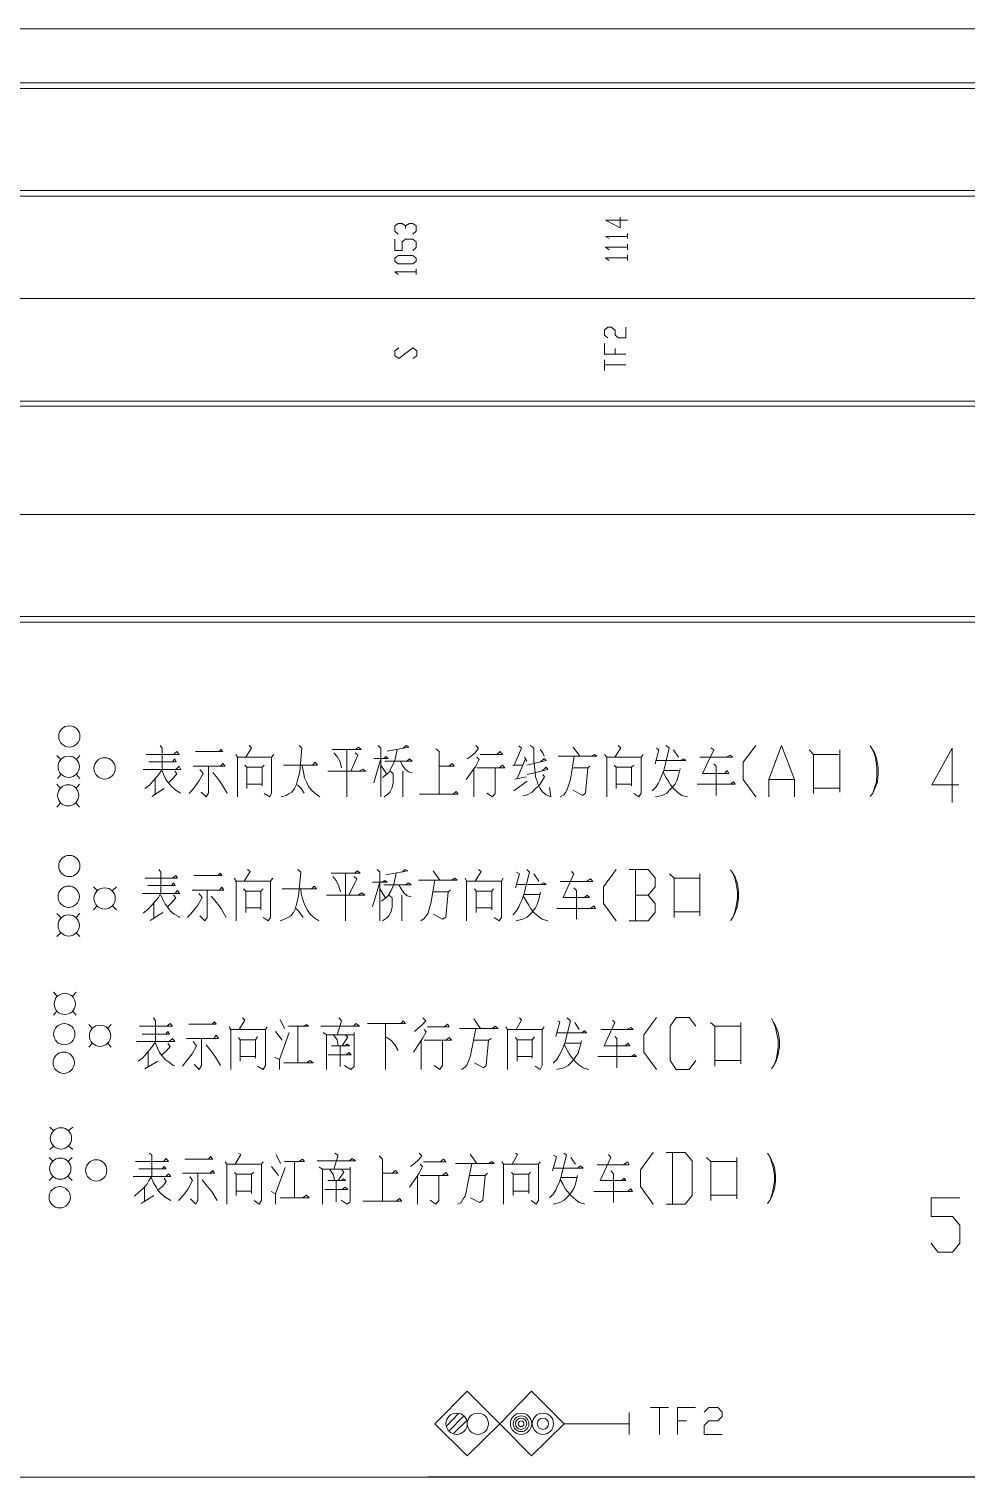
# Model space of a CAD drawing. Header units: millimetres. Extents: x 18 to 1853, y 466 to 763.
# Drawn here: x 1440.6 to 1527.5, y 628.9 to 763.2 of the extents above; entities that cross this region are included whole.
import ezdxf

# ---------------------------------------------------------------- set-up
doc = ezdxf.new("R2010")
doc.units = ezdxf.units.MM
doc.header["$MEASUREMENT"] = 0
doc.layers.add('1', color=7, linetype='Continuous')
doc.layers.add('D0', color=7, linetype='Continuous')

msp = doc.modelspace()

# ---------------------------------------------------------------- linework, layer by layer
at = {"color": 255, "linetype": 'Continuous', "lineweight": 0}
msp.add_line((1852.6, 763.16), (18.35, 763.16), dxfattribs=at)
for points in [[(1474.86, 744.14), (1474.55, 744.4), (1474.55, 744.92), (1474.86, 745.12), (1475.23, 745.12), (1475.54, 744.92), (1475.54, 744.66)], [(1475.54, 744.92), (1475.9, 745.12), (1476.22, 745.12), (1476.53, 744.92), (1476.53, 744.4), (1476.22, 744.14)], [(1495.44, 745.7), (1495.44, 744.71), (1494.09, 745.44), (1496.12, 745.44)], [(1494.41, 743.72), (1494.09, 743.93), (1496.12, 743.93)], [(1496.12, 743.72), (1496.12, 744.19)], [(1476.22, 742.63), (1476.53, 742.89), (1476.53, 743.41), (1476.22, 743.67), (1475.54, 743.67), (1475.23, 743.41), (1475.23, 742.63), (1474.55, 742.63), (1474.55, 743.67)], [(1494.41, 742.68), (1494.09, 742.94), (1496.12, 742.94)], [(1496.12, 742.68), (1496.12, 743.2)], [(1476.53, 741.64), (1476.22, 741.38), (1474.86, 741.38), (1474.55, 741.64), (1474.55, 741.9), (1474.86, 742.16), (1476.22, 742.16), (1476.53, 741.9), (1476.53, 741.64)], [(1494.41, 741.69), (1494.09, 741.95), (1496.12, 741.95)], [(1496.12, 741.69), (1496.12, 742.21)], [(1474.86, 740.39), (1474.55, 740.65), (1476.53, 740.65)], [(1476.53, 740.39), (1476.53, 740.91)], [(65.33, 738.16), (1837.58, 738.16), (65.33, 738.16)], [(1494.3, 734.52), (1493.99, 734.78), (1493.99, 735.25), (1494.3, 735.51), (1494.61, 735.51), (1494.98, 735.25), (1494.98, 734.78), (1495.29, 734.52), (1495.96, 734.52), (1495.96, 735.51)], [(1476.22, 732.6), (1476.58, 732.86), (1476.58, 733.33), (1476.22, 733.59), (1474.92, 732.6), (1474.55, 732.86), (1474.55, 733.33), (1474.92, 733.59)], [(1495.96, 733.01), (1493.99, 733.01), (1493.99, 734)], [(1494.98, 733.01), (1494.98, 733.53)], [(1493.99, 731.51), (1493.99, 732.49)], [(1493.99, 732.03), (1495.96, 732.03)], [(65.33, 718.15), (1837.58, 718.15), (65.33, 718.15)], [(1452.78, 696.74), (1452.98, 696.48), (1452.98, 694.5)], [(1461.04, 696.74), (1461.25, 696.53), (1460.73, 695.65)], [(1465.66, 696.74), (1465.92, 696.48), (1465.72, 694.3), (1465.56, 693.62), (1465.4, 693.05), (1465.25, 692.74), (1464.99, 692.42), (1464.73, 692.27), (1464.47, 692.11), (1464, 691.96)], [(1472.99, 696.74), (1473.25, 696.48), (1473.25, 691.96)], [(1475.33, 696.48), (1475.59, 696.74), (1475.85, 696.58), (1473.82, 696.22)], [(1482.04, 696.74), (1482.3, 696.48), (1481.98, 696.06), (1481.62, 695.75), (1481.26, 695.49)], [(1487.13, 696.74), (1487.44, 696.48), (1487.44, 695.33), (1487.55, 694.24), (1487.6, 693.83), (1487.7, 693.52), (1487.8, 693.15), (1488.01, 692.74), (1488.22, 692.48), (1488.58, 692.16), (1489, 691.96), (1488.9, 692.84)], [(1495.24, 696.74), (1495.5, 696.53), (1494.93, 695.65)], [(1499.71, 696.74), (1499.97, 696.48), (1499.5, 694.4), (1499.29, 693.98), (1499.13, 693.52), (1498.98, 693.26), (1498.77, 692.89), (1498.41, 692.53)], [(1508.02, 696.74), (1506.83, 695.18), (1506.83, 693.57), (1508.02, 691.96)], [(1509.22, 691.96), (1509.22, 693.57), (1510.41, 696.74), (1511.61, 693.57), (1511.61, 691.96)], [(1443.21, 695.8), (1443.58, 695.44)], [(1445.34, 695.8), (1445.03, 695.44)], [(1451.48, 695.91), (1454.54, 695.91), (1454.33, 696.17), (1454.02, 695.91)], [(1451.74, 695.23), (1454.28, 695.23), (1454.13, 695.49), (1453.92, 695.23)], [(1456.05, 696.17), (1458.6, 696.17), (1458.44, 696.37), (1458.23, 696.17)], [(1459.79, 695.91), (1459.95, 695.65), (1459.95, 691.96)], [(1459.95, 695.65), (1463.12, 695.65)], [(1463.33, 695.91), (1463.12, 695.65), (1463.12, 692.32), (1462.96, 691.96), (1462.44, 692.27)], [(1468.73, 696.37), (1471.43, 696.37), (1471.17, 696.58), (1470.91, 696.37)], [(1468.89, 696.06), (1469.2, 695.7), (1469.46, 695.23), (1469.61, 694.66)], [(1470.08, 691.96), (1470.08, 696.37)], [(1470.86, 696.06), (1471.12, 695.85), (1470.45, 694.35)], [(1472.58, 695.54), (1473.93, 695.54), (1473.72, 695.7), (1473.51, 695.54)], [(1473.25, 695.54), (1472.58, 693.26)], [(1474.76, 696.37), (1474.55, 695.33), (1474.29, 694.81), (1473.98, 694.24), (1473.41, 693.78)], [(1473.62, 695.28), (1476.16, 695.28), (1475.9, 695.49), (1475.64, 695.28)], [(1478.35, 696.43), (1478.66, 696.17), (1478.66, 692.22)], [(1482.14, 695.65), (1482.35, 695.44), (1482.04, 694.81), (1481.72, 694.35), (1481.15, 693.57)], [(1482.45, 695.91), (1484.53, 695.91), (1484.32, 696.17), (1484.01, 695.91)], [(1486.04, 696.69), (1486.3, 696.48), (1485.62, 694.92)], [(1486.66, 695.49), (1485.88, 693.67)], [(1486.56, 695.65), (1486.77, 695.28)], [(1486.77, 694.92), (1488.58, 695.33), (1488.38, 695.54), (1488.06, 695.23)], [(1488.01, 696.37), (1488.27, 696.06), (1488.38, 695.75)], [(1489.68, 695.75), (1493.26, 695.75), (1493.05, 695.91), (1492.74, 695.75)], [(1491.18, 695.75), (1490.82, 693.57), (1490.72, 693.2), (1490.56, 692.74), (1490.4, 692.42), (1490.2, 692.16), (1489.88, 691.96)], [(1491.08, 696.58), (1491.7, 695.75)], [(1493.99, 695.91), (1494.2, 695.65), (1494.2, 691.96)], [(1494.2, 695.65), (1497.37, 695.65)], [(1497.58, 695.91), (1497.37, 695.65), (1497.37, 692.32), (1497.16, 691.96), (1496.69, 692.27)], [(1498.82, 696.48), (1499.03, 696.32), (1498.67, 695.02)], [(1498.72, 695.33), (1501.53, 695.33), (1501.32, 695.49), (1501.01, 695.33)], [(1500.38, 696.32), (1500.85, 695.65)], [(1502.82, 695.65), (1505.84, 695.65), (1505.63, 695.85), (1505.27, 695.65)], [(1503.86, 696.53), (1504.12, 696.32), (1503.08, 694.14), (1505.53, 694.14), (1505.37, 694.4), (1505.11, 694.14)], [(1512.96, 696.32), (1513.38, 695.91), (1513.38, 692.27)], [(1513.38, 695.91), (1515.82, 695.91)], [(1515.82, 696.32), (1515.82, 692.42)], [(1518.62, 692.01), (1518.88, 692.32), (1519.04, 692.74), (1519.3, 693.36), (1519.35, 694.09), (1519.35, 694.66), (1519.25, 695.39), (1519.04, 696.01), (1518.83, 696.37), (1518.62, 696.69)], [(1518.88, 692.32), (1519.04, 692.89), (1519.2, 693.36), (1519.25, 694.04), (1519.25, 694.66), (1519.14, 695.39), (1519.04, 695.85), (1518.83, 696.37)], [(1526.84, 693.1), (1524.34, 693.1), (1526.21, 696.48), (1526.21, 691.44)], [(1451.22, 694.5), (1454.7, 694.5), (1454.54, 694.81), (1454.23, 694.5)], [(1452.98, 694.55), (1452.72, 694.14), (1452.46, 693.83), (1452.1, 693.41), (1451.79, 693.05), (1451.37, 692.74)], [(1452.93, 694.45), (1453.14, 693.93), (1453.35, 693.52), (1453.56, 693.26), (1453.87, 692.89), (1454.23, 692.58), (1454.59, 692.37), (1454.7, 692.32)], [(1454.13, 694.35), (1454.33, 694.09), (1453.97, 693.67), (1453.56, 693.26)], [(1456.47, 694.5), (1456.78, 694.14), (1456.36, 693.41), (1455.89, 692.79), (1455.48, 692.27)], [(1455.84, 694.81), (1458.8, 694.81), (1458.6, 695.07), (1458.39, 694.81)], [(1457.25, 694.81), (1457.25, 692.32), (1457.04, 691.96), (1456.57, 692.42)], [(1457.66, 694.24), (1458.13, 693.67), (1458.54, 693.1), (1459.01, 692.32)], [(1460.62, 694.92), (1460.83, 694.71), (1460.83, 692.74)], [(1462.23, 694.71), (1460.83, 694.71)], [(1462.23, 693), (1462.23, 694.71), (1462.44, 694.92)], [(1464.21, 694.92), (1467.38, 694.92), (1467.17, 695.18), (1466.91, 694.92)], [(1465.92, 694.92), (1466.03, 694.45), (1466.18, 693.72), (1466.34, 693.36), (1466.55, 692.94), (1466.81, 692.58), (1467.12, 692.32), (1467.59, 691.96)], [(1468.32, 694.35), (1471.85, 694.35), (1471.59, 694.55), (1471.23, 694.35)], [(1473.25, 694.92), (1473.77, 694.09)], [(1474.14, 694.35), (1474.4, 694.09), (1474.4, 693.26), (1474.29, 692.84), (1474.08, 692.42), (1473.88, 692.22), (1473.56, 691.96)], [(1475.07, 695.28), (1475.23, 694.92), (1475.49, 694.55), (1475.8, 694.3), (1476.16, 694.19)], [(1475.28, 694.35), (1475.28, 691.96)], [(1478.66, 694.81), (1480.06, 694.81), (1479.85, 695.07), (1479.54, 694.81)], [(1481.88, 694.61), (1481.88, 691.96)], [(1482.14, 694.66), (1484.74, 694.66), (1484.53, 694.92), (1484.22, 694.66)], [(1483.86, 694.66), (1483.86, 692.32), (1483.6, 691.96), (1483.08, 692.32)], [(1485.47, 694.92), (1486.4, 694.92)], [(1486.82, 694.04), (1488.74, 694.5), (1488.58, 694.71), (1488.17, 694.35)], [(1491.03, 694.66), (1492.43, 694.66)], [(1492.64, 694.81), (1492.43, 694.66), (1492.22, 692.32), (1491.96, 692.11), (1491.08, 692.58)], [(1494.87, 694.92), (1495.08, 694.71), (1495.08, 692.74)], [(1496.48, 694.71), (1495.08, 694.71)], [(1496.48, 693), (1496.48, 694.71), (1496.69, 694.92)], [(1501.01, 694.61), (1500.85, 693.98), (1500.69, 693.46), (1500.54, 693.15), (1500.12, 692.68), (1499.76, 692.32), (1499.34, 692.11), (1498.72, 691.96)], [(1499.45, 694.24), (1499.65, 693.83), (1499.91, 693.41), (1500.12, 693.1), (1500.38, 692.74), (1500.8, 692.37), (1501.16, 692.11), (1501.68, 691.96)], [(1499.5, 694.4), (1500.95, 694.4)], [(1504.12, 695.02), (1504.33, 694.81), (1504.33, 692.11)], [(1443.21, 693.15), (1443.52, 692.79)], [(1443.58, 694.04), (1443.26, 693.67)], [(1445.29, 693.15), (1444.98, 692.79)], [(1445.03, 694.04), (1445.34, 693.67)], [(1452, 692.01), (1453.14, 692.74)], [(1452.31, 693.62), (1452.31, 692.16)], [(1460.83, 693.15), (1462.23, 693.15)], [(1465.51, 693.1), (1465.87, 692.74), (1466.13, 692.32)], [(1485.57, 692.53), (1486.82, 693.41)], [(1485.67, 693.62), (1486.71, 693.83)], [(1488.27, 694.04), (1488.43, 693.83), (1488.12, 693.31), (1487.91, 693), (1487.6, 692.74), (1487.29, 692.42), (1486.82, 692.16), (1486.4, 692.06)], [(1495.08, 693.15), (1496.48, 693.15)], [(1502.57, 693.15), (1506.1, 693.15), (1505.94, 693.36), (1505.68, 693.15)], [(1509.22, 693.57), (1511.61, 693.57)], [(1513.38, 692.79), (1515.82, 692.79)], [(1443.52, 691.38), (1443.21, 691.02)], [(1444.98, 691.38), (1445.29, 691.02)], [(1476.84, 692.22), (1480.42, 692.22), (1480.22, 692.48), (1479.96, 692.22)], [(1451.37, 684.42), (1454.39, 684.42), (1454.23, 684.68), (1453.92, 684.42)], [(1452.67, 685.25), (1452.83, 684.99), (1452.83, 683.02)], [(1455.89, 684.68), (1458.49, 684.68), (1458.34, 684.89), (1458.13, 684.68)], [(1460.88, 685.25), (1461.14, 685.04), (1460.57, 684.16)], [(1465.56, 685.25), (1465.82, 684.99), (1465.61, 682.81), (1465.46, 682.13), (1465.3, 681.56), (1465.15, 681.25), (1464.89, 680.94), (1464.63, 680.78), (1464.31, 680.63), (1463.9, 680.47)], [(1468.63, 684.89), (1471.33, 684.89), (1471.07, 685.1), (1470.81, 684.89)], [(1469.98, 680.47), (1469.98, 684.89)], [(1472.89, 685.25), (1473.15, 684.99), (1473.15, 680.47)], [(1474.66, 684.89), (1474.45, 683.85), (1474.19, 683.28), (1473.88, 682.76), (1473.3, 682.29)], [(1475.23, 684.99), (1475.49, 685.25), (1475.75, 685.1), (1473.72, 684.73)], [(1478.09, 685.1), (1478.71, 684.26)], [(1482.3, 685.25), (1482.56, 685.04), (1481.98, 684.16)], [(1486.77, 685.25), (1487.03, 684.99), (1486.51, 682.91), (1486.35, 682.45), (1486.14, 682.03), (1486.04, 681.77), (1485.83, 681.41), (1485.47, 681.04)], [(1485.83, 684.99), (1486.09, 684.84), (1485.73, 683.54)], [(1487.44, 684.84), (1487.91, 684.16)], [(1490.92, 685.04), (1491.13, 684.84), (1490.14, 682.65), (1492.59, 682.65), (1492.38, 682.86), (1492.12, 682.65)], [(1495.08, 685.25), (1493.89, 683.64), (1493.89, 682.08), (1495.08, 680.47)], [(1498.04, 682.86), (1498.67, 683.64), (1498.67, 684.47), (1498.04, 685.25), (1496.28, 685.25)], [(1496.85, 685.25), (1496.85, 680.47)], [(1500.02, 684.84), (1500.43, 684.42), (1500.43, 680.78)], [(1502.82, 684.84), (1502.82, 680.94)], [(1505.68, 680.52), (1505.89, 680.78), (1506.1, 681.25), (1506.31, 681.87), (1506.41, 682.6), (1506.41, 683.17), (1506.31, 683.9), (1506.1, 684.52), (1505.89, 684.89), (1505.68, 685.2)], [(1505.89, 680.78), (1506.1, 681.41), (1506.2, 681.87), (1506.31, 682.55), (1506.31, 683.17), (1506.2, 683.9), (1506.1, 684.37), (1505.89, 684.89)], [(1446.59, 683.64), (1446.95, 683.28)], [(1448.72, 683.64), (1448.36, 683.28)], [(1451.63, 683.74), (1454.18, 683.74), (1454.02, 684), (1453.82, 683.74)], [(1455.74, 683.33), (1458.7, 683.33), (1458.49, 683.59), (1458.28, 683.33)], [(1457.14, 683.33), (1457.14, 680.78), (1456.93, 680.47), (1456.47, 680.94)], [(1459.64, 684.42), (1459.84, 684.16), (1459.84, 680.47)], [(1459.84, 684.16), (1463.01, 684.16)], [(1460.52, 683.43), (1460.73, 683.23), (1460.73, 681.25)], [(1462.13, 681.51), (1462.13, 683.23), (1462.34, 683.43)], [(1463.22, 684.42), (1463.01, 684.16), (1463.01, 680.78), (1462.81, 680.47), (1462.34, 680.78)], [(1464.11, 683.43), (1467.28, 683.43), (1467.07, 683.69), (1466.81, 683.43)], [(1465.82, 683.43), (1465.87, 682.97), (1466.08, 682.24), (1466.24, 681.87), (1466.44, 681.46), (1466.7, 681.09), (1467.02, 680.78), (1467.48, 680.47)], [(1468.78, 684.58), (1469.09, 684.21), (1469.35, 683.69), (1469.51, 683.17)], [(1470.76, 684.58), (1471.02, 684.37), (1470.29, 682.86)], [(1472.47, 684.06), (1473.82, 684.06), (1473.62, 684.21), (1473.41, 684.06)], [(1473.15, 684.06), (1472.47, 681.77)], [(1473.15, 683.43), (1473.67, 682.6)], [(1473.51, 683.8), (1476.06, 683.8), (1475.8, 684), (1475.54, 683.8)], [(1474.92, 683.8), (1475.12, 683.43), (1475.38, 683.07), (1475.7, 682.81), (1476.06, 682.71)], [(1476.73, 684.26), (1480.32, 684.26), (1480.11, 684.42), (1479.8, 684.26)], [(1478.24, 684.26), (1477.88, 682.08), (1477.77, 681.72), (1477.62, 681.2), (1477.46, 680.94), (1477.25, 680.68), (1476.94, 680.47)], [(1479.7, 683.33), (1479.49, 683.17), (1479.28, 680.83), (1478.97, 680.63), (1478.14, 681.09)], [(1481.05, 684.42), (1481.2, 684.16), (1481.2, 680.47)], [(1481.2, 684.16), (1484.43, 684.16)], [(1481.93, 683.43), (1482.09, 683.23), (1482.09, 681.25)], [(1483.54, 681.51), (1483.54, 683.23), (1483.7, 683.43)], [(1484.58, 684.42), (1484.43, 684.16), (1484.43, 680.78), (1484.22, 680.47), (1483.75, 680.78)], [(1485.78, 683.85), (1488.58, 683.85), (1488.32, 684), (1488.06, 683.85)], [(1489.88, 684.11), (1492.9, 684.11), (1492.69, 684.37), (1492.33, 684.11)], [(1491.13, 683.54), (1491.39, 683.28), (1491.39, 680.63)], [(1500.43, 684.42), (1502.82, 684.42)], [(1451.11, 683.02), (1454.59, 683.02), (1454.39, 683.28), (1454.13, 683.02)], [(1452.83, 683.07), (1452.62, 682.65), (1452.36, 682.34), (1452, 681.93), (1451.68, 681.56), (1451.22, 681.2)], [(1452.2, 682.13), (1452.2, 680.68)], [(1452.78, 682.97), (1453.04, 682.45), (1453.24, 682.03), (1453.45, 681.77), (1453.71, 681.41), (1454.08, 681.09), (1454.49, 680.89), (1454.59, 680.78)], [(1454.02, 682.86), (1454.23, 682.6), (1453.87, 682.19), (1453.45, 681.77)], [(1456.36, 683.02), (1456.67, 682.65), (1456.26, 681.93), (1455.79, 681.3), (1455.32, 680.78)], [(1457.51, 682.76), (1458.02, 682.19), (1458.44, 681.61), (1458.91, 680.78)], [(1462.13, 683.23), (1460.73, 683.23)], [(1468.21, 682.86), (1471.75, 682.86), (1471.49, 683.07), (1471.12, 682.86)], [(1473.98, 682.86), (1474.29, 682.6), (1474.29, 681.77), (1474.19, 681.35), (1473.98, 680.94), (1473.77, 680.73), (1473.41, 680.47)], [(1475.18, 682.86), (1475.18, 680.47)], [(1478.03, 683.17), (1479.49, 683.17)], [(1483.54, 683.23), (1482.09, 683.23)], [(1488.06, 683.12), (1487.91, 682.45), (1487.75, 681.98), (1487.6, 681.67), (1487.18, 681.2), (1486.82, 680.83), (1486.4, 680.63), (1485.78, 680.47)], [(1486.45, 682.76), (1486.71, 682.34), (1486.97, 681.93), (1487.13, 681.61), (1487.44, 681.25), (1487.86, 680.89), (1488.22, 680.63), (1488.74, 680.47)], [(1486.51, 682.91), (1488.01, 682.91)], [(1496.28, 680.47), (1498.04, 680.47), (1498.67, 681.25), (1498.67, 682.08), (1498.04, 682.86), (1496.85, 682.86)], [(1443.21, 681.15), (1443.58, 680.78)], [(1445.34, 681.15), (1444.98, 680.78)], [(1446.95, 681.87), (1446.59, 681.51)], [(1448.36, 681.87), (1448.72, 681.51)], [(1451.84, 680.52), (1453.04, 681.25)], [(1460.73, 681.67), (1462.13, 681.67)], [(1465.4, 681.61), (1465.77, 681.2), (1466.03, 680.78)], [(1482.09, 681.67), (1483.54, 681.67)], [(1489.57, 681.61), (1493.16, 681.61), (1493, 681.87), (1492.69, 681.61)], [(1500.43, 681.3), (1502.82, 681.3)], [(1443.58, 679.38), (1443.21, 679.02)], [(1444.98, 679.38), (1445.34, 679.02)], [(1442.9, 673.87), (1443.21, 673.51)], [(1444.98, 673.87), (1444.67, 673.51)], [(1443.21, 672.1), (1442.9, 671.74)], [(1444.67, 672.1), (1444.98, 671.74)], [(1452.15, 671.48), (1452.36, 671.22), (1452.36, 669.3)], [(1460.42, 671.48), (1460.62, 671.27), (1460.1, 670.39)], [(1463.9, 671.32), (1464.31, 670.49)], [(1469.35, 671.48), (1469.61, 671.22), (1469.2, 669.92)], [(1472.01, 670.96), (1475.54, 670.96), (1475.33, 671.22), (1475.12, 670.96)], [(1477.15, 671.48), (1477.41, 671.22), (1477.05, 670.8), (1476.68, 670.49), (1476.37, 670.23)], [(1481.88, 671.38), (1482.5, 670.49)], [(1486.09, 671.48), (1486.3, 671.27), (1485.78, 670.39)], [(1490.51, 671.48), (1490.82, 671.22), (1490.3, 669.14), (1490.14, 668.72), (1489.94, 668.26), (1489.78, 668), (1489.57, 667.63), (1489.21, 667.27)], [(1489.62, 671.22), (1489.83, 671.12), (1489.47, 669.76)], [(1494.72, 671.27), (1494.93, 671.06), (1493.94, 668.88), (1496.33, 668.88), (1496.17, 669.14), (1495.91, 668.88)], [(1498.82, 671.53), (1497.63, 669.92), (1497.63, 668.31), (1498.82, 666.7)], [(1502.46, 667.53), (1501.84, 666.7), (1500.64, 666.7), (1500.07, 667.53), (1500.07, 670.7), (1500.64, 671.53), (1501.84, 671.53), (1502.46, 670.7)], [(1509.48, 666.8), (1509.69, 667.06), (1509.89, 667.48), (1510.1, 668.1), (1510.2, 668.83), (1510.2, 669.4), (1510.1, 670.13), (1509.84, 670.75), (1509.63, 671.12), (1509.48, 671.43)], [(1446.18, 670.86), (1446.49, 670.54)], [(1448.25, 670.86), (1447.94, 670.54)], [(1450.85, 670.7), (1453.92, 670.7), (1453.71, 670.96), (1453.4, 670.7)], [(1451.11, 669.97), (1453.66, 669.97), (1453.5, 670.23), (1453.3, 669.97)], [(1455.43, 670.91), (1457.97, 670.91), (1457.82, 671.12), (1457.61, 670.91)], [(1459.17, 670.65), (1459.32, 670.39), (1459.32, 666.7)], [(1459.32, 670.39), (1462.55, 670.39)], [(1462.7, 670.65), (1462.55, 670.39), (1462.55, 667.06), (1462.34, 666.7), (1461.82, 667.01)], [(1463.48, 670.23), (1464.11, 669.4)], [(1463.85, 667.63), (1464.73, 670.13)], [(1464.68, 670.7), (1466.55, 670.7), (1466.34, 670.86), (1466.03, 670.7)], [(1465.56, 670.7), (1465.56, 667.32)], [(1467.69, 670.7), (1471.28, 670.7), (1470.97, 670.96), (1470.71, 670.7)], [(1467.9, 670.13), (1468.21, 669.92), (1468.21, 666.7)], [(1468.21, 669.92), (1470.76, 669.92)], [(1468.84, 669.92), (1469.2, 669.45), (1469.3, 668.88)], [(1469.93, 669.92), (1470.19, 669.71), (1469.67, 668.88)], [(1470.76, 670.13), (1470.76, 666.96), (1470.45, 666.7), (1469.87, 667.06)], [(1473.67, 670.96), (1473.67, 666.7)], [(1477.25, 670.39), (1477.46, 670.18), (1477.1, 669.56), (1476.79, 669.09), (1476.27, 668.31)], [(1477.57, 670.65), (1479.59, 670.65), (1479.44, 670.91), (1479.13, 670.65)], [(1480.53, 670.49), (1484.11, 670.49), (1483.86, 670.7), (1483.6, 670.49)], [(1482.04, 670.49), (1481.62, 668.31), (1481.57, 667.95), (1481.36, 667.48), (1481.26, 667.17), (1481.05, 666.91), (1480.74, 666.7)], [(1484.84, 670.65), (1485, 670.39), (1485, 666.7)], [(1485, 670.39), (1488.22, 670.39)], [(1488.38, 670.65), (1488.22, 670.39), (1488.22, 667.06), (1488.01, 666.7), (1487.55, 667.01)], [(1489.57, 670.08), (1492.33, 670.08), (1492.12, 670.28), (1491.86, 670.08)], [(1491.24, 671.06), (1491.65, 670.39)], [(1493.63, 670.39), (1496.64, 670.39), (1496.43, 670.6), (1496.07, 670.39)], [(1503.81, 671.06), (1504.23, 670.7), (1504.23, 667.01)], [(1504.23, 670.7), (1506.62, 670.7)], [(1506.62, 671.06), (1506.62, 667.22)], [(1509.69, 667.06), (1509.89, 667.63), (1510, 668.1), (1510.1, 668.78), (1510.1, 669.4), (1509.95, 670.13), (1509.84, 670.6), (1509.63, 671.12)], [(1446.49, 669.09), (1446.18, 668.78)], [(1447.94, 669.09), (1448.25, 668.78)], [(1450.59, 669.3), (1454.13, 669.3), (1453.92, 669.56), (1453.61, 669.3)], [(1452.36, 669.3), (1452.1, 668.88), (1451.84, 668.57), (1451.48, 668.15), (1451.16, 667.79), (1450.75, 667.48)], [(1452.31, 669.19), (1452.52, 668.67), (1452.72, 668.26), (1452.93, 668), (1453.24, 667.63), (1453.61, 667.37), (1453.97, 667.11), (1454.13, 667.06)], [(1453.5, 669.09), (1453.71, 668.83), (1453.35, 668.41), (1452.93, 668.05)], [(1455.84, 669.3), (1456.15, 668.88), (1455.74, 668.15), (1455.27, 667.53), (1454.85, 667.01)], [(1455.22, 669.56), (1458.18, 669.56), (1457.97, 669.87), (1457.77, 669.56)], [(1456.62, 669.56), (1456.62, 667.06), (1456.41, 666.7), (1455.95, 667.17)], [(1457.04, 668.98), (1457.51, 668.41), (1457.92, 667.84), (1458.39, 667.06)], [(1460.05, 669.66), (1460.21, 669.45), (1460.21, 667.48)], [(1461.61, 669.45), (1460.21, 669.45)], [(1461.61, 667.74), (1461.61, 669.45), (1461.82, 669.71)], [(1468.68, 668.88), (1470.34, 668.88), (1470.13, 669.04), (1469.87, 668.88)], [(1469.46, 668.88), (1469.46, 666.96)], [(1473.67, 669.71), (1474.14, 669.45), (1474.5, 669.04), (1474.86, 668.46)], [(1476.99, 669.35), (1476.99, 666.7)], [(1477.25, 669.4), (1479.8, 669.4), (1479.59, 669.66), (1479.28, 669.4)], [(1478.97, 669.4), (1478.97, 667.06), (1478.71, 666.7), (1478.19, 667.06)], [(1481.83, 669.4), (1483.23, 669.4)], [(1483.49, 669.56), (1483.23, 669.4), (1483.02, 667.06), (1482.76, 666.85), (1481.93, 667.32)], [(1485.73, 669.66), (1485.88, 669.45), (1485.88, 667.48)], [(1487.29, 669.45), (1485.88, 669.45)], [(1487.29, 667.74), (1487.29, 669.45), (1487.49, 669.71)], [(1491.86, 669.35), (1491.7, 668.72), (1491.55, 668.21), (1491.34, 667.89), (1490.98, 667.43), (1490.61, 667.06), (1490.2, 666.85), (1489.57, 666.7)], [(1490.25, 669.04), (1490.46, 668.57), (1490.72, 668.15), (1490.92, 667.84), (1491.24, 667.48), (1491.65, 667.11), (1492.01, 666.85), (1492.53, 666.7)], [(1490.3, 669.14), (1491.75, 669.14)], [(1494.93, 669.76), (1495.13, 669.56), (1495.13, 666.85)], [(1451.37, 666.75), (1452.57, 667.48)], [(1451.68, 668.36), (1451.68, 666.96)], [(1460.21, 667.89), (1461.61, 667.89)], [(1463.38, 667.84), (1463.85, 667.63), (1463.85, 666.7)], [(1464.26, 667.32), (1466.96, 667.32), (1466.7, 667.53), (1466.34, 667.32)], [(1468.37, 668.05), (1470.5, 668.05), (1470.29, 668.26), (1470.03, 668.05)], [(1485.88, 667.89), (1487.29, 667.89)], [(1493.37, 667.89), (1496.95, 667.89), (1496.74, 668.1), (1496.48, 667.89)], [(1504.23, 667.53), (1506.62, 667.53)], [(1442.54, 661.34), (1442.9, 661.03)], [(1444.67, 661.34), (1444.3, 661.03)], [(1442.9, 659.58), (1442.54, 659.27)], [(1444.3, 659.58), (1444.67, 659.27)], [(1442.49, 658.54), (1442.85, 658.17)], [(1444.62, 658.54), (1444.25, 658.17)], [(1450.49, 658.17), (1453.56, 658.17), (1453.35, 658.43), (1453.09, 658.17)], [(1451.79, 658.95), (1452, 658.75), (1452, 656.77)], [(1455.06, 658.38), (1457.66, 658.38), (1457.45, 658.64), (1457.25, 658.38)], [(1458.8, 658.12), (1458.96, 657.91), (1458.96, 654.22)], [(1458.96, 657.91), (1462.18, 657.91)], [(1460.05, 658.95), (1460.26, 658.8), (1459.74, 657.91)], [(1462.34, 658.12), (1462.18, 657.91), (1462.18, 654.54), (1461.97, 654.22), (1461.51, 654.54)], [(1463.53, 658.8), (1463.95, 657.97)], [(1464.31, 658.17), (1466.18, 658.17), (1465.98, 658.38), (1465.66, 658.17)], [(1465.25, 658.17), (1465.25, 654.8)], [(1467.33, 658.23), (1470.91, 658.23), (1470.6, 658.43), (1470.34, 658.23)], [(1468.99, 658.95), (1469.3, 658.75), (1468.89, 657.45)], [(1473.1, 658.69), (1473.41, 658.38), (1473.41, 654.48)], [(1476.89, 657.91), (1477.1, 657.71), (1476.79, 657.08), (1476.48, 656.62), (1475.9, 655.78)], [(1476.79, 658.95), (1477.05, 658.69), (1476.73, 658.33), (1476.37, 657.97), (1476.01, 657.71)], [(1477.2, 658.12), (1479.28, 658.12), (1479.07, 658.38), (1478.76, 658.12)], [(1480.17, 657.97), (1483.75, 657.97), (1483.54, 658.17), (1483.23, 657.97)], [(1481.67, 657.97), (1481.26, 655.84), (1481.2, 655.47), (1481.05, 654.95), (1480.89, 654.69), (1480.68, 654.38), (1480.37, 654.22)], [(1481.52, 658.85), (1482.14, 657.97)], [(1484.48, 658.12), (1484.63, 657.91), (1484.63, 654.22)], [(1484.63, 657.91), (1487.86, 657.91)], [(1485.73, 658.95), (1485.93, 658.8), (1485.41, 657.91)], [(1488.01, 658.12), (1487.86, 657.91), (1487.86, 654.54), (1487.65, 654.22), (1487.18, 654.54)], [(1490.2, 658.95), (1490.46, 658.75), (1489.94, 656.67), (1489.78, 656.2), (1489.57, 655.78), (1489.47, 655.52), (1489.26, 655.16), (1488.9, 654.8)], [(1489.26, 658.75), (1489.52, 658.59), (1489.16, 657.29)], [(1490.87, 658.54), (1491.29, 657.91)], [(1493.31, 657.86), (1496.28, 657.86), (1496.12, 658.12), (1495.76, 657.86)], [(1494.35, 658.8), (1494.56, 658.54), (1493.57, 656.41), (1495.96, 656.41), (1495.81, 656.62), (1495.55, 656.41)], [(1498.51, 659.01), (1497.32, 657.39), (1497.32, 655.84), (1498.51, 654.22)], [(1499.71, 654.22), (1501.47, 654.22), (1502.1, 655), (1502.1, 658.23), (1501.47, 659.01), (1499.71, 659.01)], [(1500.28, 659.01), (1500.28, 654.22)], [(1503.45, 658.54), (1503.86, 658.17), (1503.86, 654.54)], [(1503.86, 658.17), (1506.26, 658.17)], [(1506.26, 658.54), (1506.26, 654.69)], [(1509.11, 654.28), (1509.32, 654.54), (1509.53, 655), (1509.74, 655.63), (1509.84, 656.3), (1509.84, 656.88), (1509.74, 657.65), (1509.48, 658.28), (1509.32, 658.64), (1509.11, 658.95)], [(1509.32, 654.54), (1509.53, 655.16), (1509.63, 655.63), (1509.74, 656.3), (1509.74, 656.88), (1509.63, 657.65), (1509.48, 658.12), (1509.32, 658.64)], [(1442.85, 656.77), (1442.49, 656.41)], [(1444.25, 656.77), (1444.62, 656.41)], [(1450.28, 656.77), (1453.76, 656.77), (1453.56, 657.03), (1453.3, 656.77)], [(1452, 656.82), (1451.74, 656.41), (1451.53, 656.04), (1451.16, 655.63), (1450.8, 655.32), (1450.39, 654.95)], [(1450.8, 657.5), (1453.35, 657.5), (1453.14, 657.71), (1452.98, 657.5)], [(1451.94, 656.72), (1452.15, 656.2), (1452.41, 655.78), (1452.57, 655.52), (1452.88, 655.16), (1453.24, 654.85), (1453.61, 654.64), (1453.76, 654.54)], [(1453.14, 656.62), (1453.35, 656.3), (1453.04, 655.89), (1452.57, 655.52)], [(1455.53, 656.77), (1455.79, 656.41), (1455.37, 655.63), (1454.96, 655.06), (1454.49, 654.54)], [(1454.85, 657.08), (1457.82, 657.08), (1457.66, 657.34), (1457.4, 657.08)], [(1456.26, 657.08), (1456.26, 654.54), (1456.1, 654.22), (1455.58, 654.69)], [(1456.67, 656.46), (1457.14, 655.89), (1457.56, 655.37), (1458.08, 654.54)], [(1459.69, 657.14), (1459.84, 656.98), (1459.84, 655)], [(1461.25, 656.98), (1459.84, 656.98)], [(1461.25, 655.21), (1461.25, 656.98), (1461.46, 657.19)], [(1463.12, 657.71), (1463.74, 656.88)], [(1463.48, 655.16), (1464.37, 657.6)], [(1467.54, 657.65), (1467.85, 657.45), (1467.85, 654.22)], [(1467.85, 657.45), (1470.39, 657.45)], [(1468.32, 656.41), (1469.98, 656.41), (1469.77, 656.56), (1469.56, 656.41)], [(1468.47, 657.45), (1468.84, 656.93), (1468.94, 656.41)], [(1469.61, 657.45), (1469.82, 657.19), (1469.3, 656.41)], [(1470.39, 657.65), (1470.39, 654.43), (1470.13, 654.22), (1469.56, 654.59)], [(1473.41, 657.08), (1474.81, 657.08), (1474.6, 657.34), (1474.29, 657.08)], [(1476.63, 656.88), (1476.63, 654.22)], [(1476.89, 656.88), (1479.49, 656.88), (1479.28, 657.14), (1478.97, 656.88)], [(1478.61, 656.88), (1478.61, 654.54), (1478.35, 654.22), (1477.83, 654.59)], [(1481.46, 656.88), (1482.92, 656.88)], [(1483.13, 657.08), (1482.92, 656.88), (1482.71, 654.59), (1482.4, 654.38), (1481.57, 654.8)], [(1485.36, 657.14), (1485.52, 656.98), (1485.52, 655)], [(1486.97, 656.98), (1485.52, 656.98)], [(1486.97, 655.21), (1486.97, 656.98), (1487.13, 657.19)], [(1489.21, 657.55), (1492.01, 657.55), (1491.75, 657.76), (1491.49, 657.55)], [(1491.49, 656.88), (1491.34, 656.2), (1491.18, 655.73), (1490.98, 655.42), (1490.61, 654.95), (1490.25, 654.59), (1489.83, 654.38), (1489.21, 654.22)], [(1489.88, 656.51), (1490.14, 656.04), (1490.35, 655.63), (1490.56, 655.37), (1490.87, 655), (1491.29, 654.64), (1491.65, 654.38), (1492.17, 654.22)], [(1489.94, 656.67), (1491.44, 656.67)], [(1494.56, 657.29), (1494.82, 657.03), (1494.82, 654.38)], [(1451.32, 655.89), (1451.32, 654.43)], [(1459.84, 655.42), (1461.25, 655.42)], [(1463.07, 655.37), (1463.48, 655.16), (1463.48, 654.22)], [(1468.06, 655.58), (1470.19, 655.58), (1469.93, 655.78), (1469.67, 655.58)], [(1469.09, 656.41), (1469.09, 654.43)], [(1485.52, 655.42), (1486.97, 655.42)], [(1493, 655.37), (1496.59, 655.37), (1496.43, 655.63), (1496.12, 655.37)], [(1451.01, 654.28), (1452.2, 655)], [(1463.9, 654.8), (1466.6, 654.8), (1466.34, 655.06), (1465.98, 654.8)], [(1471.59, 654.48), (1475.18, 654.48), (1474.97, 654.74), (1474.71, 654.48)], [(1503.86, 655.06), (1506.26, 655.06)], [(1478.24, 633.85), (1481.26, 636.87)], [(1481.26, 636.87), (1484.27, 633.85)], [(1484.27, 633.85), (1487.23, 636.87)], [(1487.23, 636.87), (1490.25, 633.85)], [(1498.25, 635.36), (1499.91, 635.36)], [(1499.08, 635.36), (1499.08, 632.86)], [(1500.75, 632.86), (1500.75, 635.36), (1502.41, 635.36)], [(1503.24, 634.94), (1503.66, 635.36), (1504.49, 635.36), (1504.9, 634.94), (1504.9, 634.53), (1504.49, 634.11), (1503.66, 634.11), (1503.24, 633.7), (1503.24, 632.86), (1504.9, 632.86)], [(1481.26, 630.89), (1478.24, 633.85)], [(1484.27, 633.85), (1481.26, 630.89)], [(1487.23, 630.89), (1484.27, 633.85)], [(1490.25, 633.85), (1487.23, 630.89)], [(1496.28, 633.85), (1490.25, 633.85)], [(1496.28, 632.86), (1496.28, 634.89)], [(1500.75, 634.11), (1501.58, 634.11)], [(1311.88, 628.91), (1558.85, 628.91)], [(1586.24, 628.97), (1368.89, 628.91)]]:
    msp.add_lwpolyline(points, dxfattribs=at)
at = {"color": 50, "linetype": 'Continuous', "lineweight": 0}
for points in [[(1480.48, 634.84), (1479.33, 633.64)], [(1480.94, 634.58), (1479.54, 633.18)], [(1481.2, 634.11), (1480.01, 632.97)]]:
    msp.add_lwpolyline(points, dxfattribs=at)
at = {"color": 90, "linetype": 'Continuous', "lineweight": 0}
for centre in [(1444.36, 697.57), (1444.3, 694.76), (1447.63, 694.61), (1444.25, 692.11), (1444.36, 685.56), (1444.3, 682.71), (1447.63, 682.55), (1444.3, 680.05), (1443.94, 672.78), (1443.89, 669.97), (1447.21, 669.82), (1443.84, 667.32), (1443.58, 660.31), (1443.52, 657.5), (1446.85, 657.34), (1443.47, 654.85), (1482.24, 633.85)]:
    msp.add_circle(centre, 0.987, dxfattribs=at)
at = {"color": 50, "linetype": 'Continuous', "lineweight": 0}
msp.add_circle((1480.27, 633.85), 0.987, dxfattribs=at)
at = {"color": 255, "linetype": 'Continuous', "lineweight": 0}
for centre, radius in [((1486.25, 633.85), 0.987), ((1488.27, 633.85), 0.987), ((1488.27, 633.85), 0.52)]:
    msp.add_circle(centre, radius, dxfattribs=at)
at = {"layer": '1', "color": 10, "linetype": 'Continuous', "lineweight": 0}
for p, q in [((1847.61, 758.17), (43.34, 758.17)), ((1847.09, 757.65), (43.86, 757.65))]:
    msp.add_line(p, q, dxfattribs=at)
for points in [[(45.32, 708.17), (1837.58, 708.17), (1837.58, 748.19), (45.32, 748.19), (45.32, 708.17)], [(45.84, 708.69), (1837.11, 708.69), (1837.11, 747.67), (45.84, 747.67), (45.84, 708.69)], [(55.35, 728.18), (1837.58, 728.18), (1837.58, 728.65), (55.35, 728.65), (55.35, 728.18)]]:
    msp.add_lwpolyline(points, dxfattribs=at)
for radius in [0.728, 0.52, 0.26]:
    msp.add_circle((1486.25, 633.85), radius, dxfattribs=at)
at = {"layer": 'D0', "color": 255, "linetype": 'Continuous', "lineweight": 0}
msp.add_lwpolyline([(1524.29, 650.59), (1524.91, 649.76), (1526.26, 649.76), (1526.94, 650.59), (1526.94, 652.25), (1526.26, 653.08), (1524.29, 653.08), (1524.29, 654.8), (1526.94, 654.8)], dxfattribs=at)

doc.saveas('drawing.dxf')
